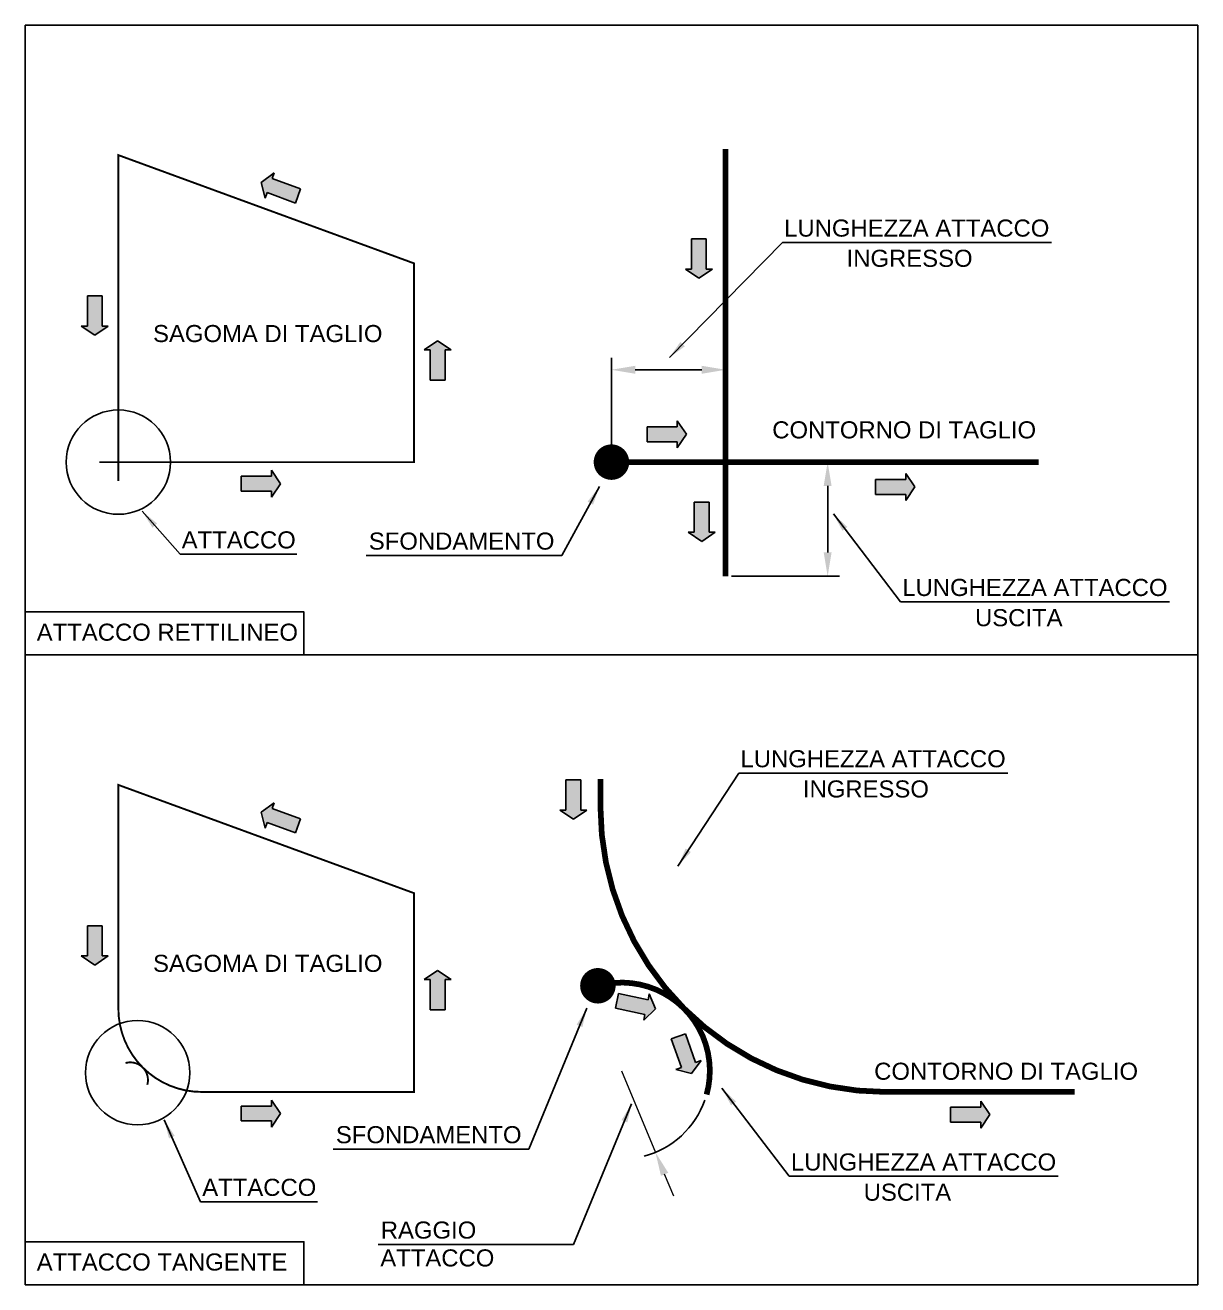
# Model space of a CAD drawing. Header units: millimetres. Extents: x 34551 to 42225, y 2068 to 8059.
# Drawn here: x 40991 to 42225, y 3938 to 5263 of the extents above; entities that cross this region are included whole.
import ezdxf

# ---------------------------------------------------------------- set-up
doc = ezdxf.new("R2010")
doc.units = ezdxf.units.MM
doc.styles.get("Standard").update_dxf_attribs({"font": 'arial.ttf'})
doc.dimstyles.new('Annotative', dxfattribs={"dimscale": 0, "dimtxt": 2.5, "dimasz": 2.5, "dimexe": 1.25, "dimexo": 0.625, "dimtad": 1, "dimtxsty": 'Standard', "dimcen": 2.5, "dimadec": 0, "dimazin": 0, "dimtfac": 1, "dimtmove": 0, "dimatfit": 3, "dimfxl": 1, "dimarcsym": 0})
doc.dimstyles.new('ISO-25', dxfattribs={"dimtxt": 2.5, "dimasz": 2.5, "dimexe": 1.25, "dimexo": 0.625, "dimtad": 1, "dimtxsty": 'Standard', "dimcen": 2.5, "dimadec": 0, "dimazin": 0, "dimtfac": 1, "dimtmove": 0, "dimatfit": 3, "dimfxl": 1, "dimarcsym": 0})

# ---------------------------------------------------------------- blocks, each defined once
blk = doc.blocks.new('*D76')
at = {"color": 0, "lineweight": -2, "transparency": 16777216}
for p, q in [((41607.9, 4809.6), (41607.9, 4913)), ((41727.9, 4809.6), (41727.9, 4913)), ((41702.9, 4900.5), (41632.9, 4900.5))]:
    blk.add_line(p, q, dxfattribs=at)
at = {"color": 0, "transparency": 16777216}
for points in [[(41632.9, 4904.7), (41632.9, 4896.3), (41607.9, 4900.5)], [(41702.9, 4904.7), (41702.9, 4896.3), (41727.9, 4900.5)]]:
    blk.add_solid(points, dxfattribs=at)
at = {"layer": 'Defpoints', "color": 0, "transparency": 16777216}
for p in [(41607.9, 4900.5), (41607.9, 4803.3), (41727.9, 4803.3)]:
    blk.add_point(p, dxfattribs=at)
blk = doc.blocks.new('*D78')
at = {"color": 0, "lineweight": -2, "transparency": 16777216}
for p, q in [((41734.2, 4803.3), (41847.9, 4803.3)), ((41835.4, 4778.3), (41835.4, 4708.3)), ((41734.2, 4683.3), (41847.9, 4683.3))]:
    blk.add_line(p, q, dxfattribs=at)
at = {"color": 0, "transparency": 16777216}
for points in [[(41831.2, 4778.3), (41839.5, 4778.3), (41835.4, 4803.3)], [(41831.2, 4708.3), (41839.5, 4708.3), (41835.4, 4683.3)]]:
    blk.add_solid(points, dxfattribs=at)
at = {"layer": 'Defpoints', "color": 0, "transparency": 16777216}
for p in [(41727.9, 4803.3), (41727.9, 4683.3), (41835.4, 4683.3)]:
    blk.add_point(p, dxfattribs=at)
blk = doc.blocks.new('*D89')
at = {"color": 0, "lineweight": 20, "transparency": 16777216}
for p, q in [((41618.5, 4162.9), (41654.2, 4077.1)), ((41673.4, 4030.9), (41663.8, 4054))]:
    blk.add_line(p, q, dxfattribs=at)
at = {"color": 0, "lineweight": -2, "transparency": 16777216}
blk.add_arc((41618.5, 4162.9), 92.9, 284.8793, 340.6129, dxfattribs=at)
at = {"color": 0, "transparency": 16777216}
blk.add_solid([(41667.7, 4055.6), (41660, 4052.4), (41654.2, 4077.1)], dxfattribs=at)
at = {"layer": 'Defpoints', "color": 0, "transparency": 16777216}
for p in [(41618.5, 4162.9), (41654.2, 4077.1)]:
    blk.add_point(p, dxfattribs=at)

msp = doc.modelspace()

# ---------------------------------------------------------------- hatches: boundary and pattern name
h = msp.add_hatch(color=256)
h.dxf.hatch_style = 1
h.paths.add_polyline_path([(41251.029, 5101.648), (41253.206, 5107.593), (41239.339, 5097.55), (41243.442, 5080.926), (41245.619, 5086.871), (41275.479, 5075.938), (41280.89, 5090.714)])
h = msp.add_hatch(color=256)
h.dxf.hatch_style = 1
h.paths.add_polyline_path([(41707.729, 5038.179), (41691.993, 5038.179), (41691.993, 5006.379), (41685.662, 5006.379), (41699.861, 4996.811), (41714.061, 5006.379), (41707.729, 5006.379)])
h = msp.add_hatch(color=256)
h.dxf.hatch_style = 1
h.paths.add_polyline_path([(41072.266, 4978.194), (41056.53, 4978.194), (41056.53, 4946.394), (41050.198, 4946.394), (41064.398, 4936.826), (41078.597, 4946.394), (41072.266, 4946.394)])
h = msp.add_hatch(color=256)
h.dxf.hatch_style = 1
h.paths.add_polyline_path([(41432.948, 4921.474), (41439.28, 4921.474), (41425.08, 4931.042), (41410.881, 4921.474), (41417.212, 4921.474), (41417.212, 4889.675), (41432.948, 4889.675)])
h = msp.add_hatch(color=256)
h.dxf.hatch_style = 1
h.paths.add_polyline_path([(41677.177, 4846.908), (41677.177, 4840.577), (41645.378, 4840.577), (41645.378, 4824.841), (41677.177, 4824.841), (41677.177, 4818.509), (41686.745, 4832.709)])
h = msp.add_hatch(color=256)
h.dxf.hatch_style = 1
h.paths.add_polyline_path([(41259.77, 4780.628), (41250.202, 4794.827), (41250.202, 4788.496), (41218.403, 4788.496), (41218.403, 4772.759), (41250.202, 4772.759), (41250.202, 4766.428)])
h = msp.add_hatch(color=256)
h.dxf.hatch_style = 1
h.paths.add_polyline_path([(41927.153, 4777.197), (41917.585, 4791.397), (41917.585, 4785.066), (41885.785, 4785.066), (41885.785, 4769.329), (41917.585, 4769.329), (41917.585, 4762.998)])
h = msp.add_hatch(color=256)
h.dxf.hatch_style = 1
h.paths.add_polyline_path([(41710.786, 4761.283), (41695.05, 4761.283), (41695.05, 4729.484), (41688.718, 4729.484), (41702.918, 4719.916), (41717.117, 4729.484), (41710.786, 4729.484)])
h = msp.add_hatch(color=256)
h.dxf.hatch_style = 1
h.paths.add_polyline_path([(41575.809, 4469.103), (41560.073, 4469.103), (41560.073, 4437.304), (41553.741, 4437.304), (41567.941, 4427.736), (41582.14, 4437.304), (41575.809, 4437.304)])
h = msp.add_hatch(color=256)
h.dxf.hatch_style = 1
h.paths.add_polyline_path([(41251.029, 4439), (41253.206, 4444.945), (41239.339, 4434.901), (41243.442, 4418.278), (41245.619, 4424.223), (41275.479, 4413.289), (41280.89, 4428.066)])
h = msp.add_hatch(color=256)
h.dxf.hatch_style = 1
h.paths.add_polyline_path([(41072.266, 4315.545), (41056.53, 4315.545), (41056.53, 4283.746), (41050.198, 4283.746), (41064.398, 4274.178), (41078.597, 4283.746), (41072.266, 4283.746)])
h = msp.add_hatch(color=256)
h.dxf.hatch_style = 1
h.paths.add_polyline_path([(41432.948, 4258.825), (41439.28, 4258.825), (41425.08, 4268.394), (41410.881, 4258.825), (41417.212, 4258.825), (41417.212, 4227.026), (41432.948, 4227.026)])
h = msp.add_hatch(color=256)
h.dxf.hatch_style = 1
h.paths.add_polyline_path([(41615.248, 4244.107), (41612.054, 4228.698), (41643.191, 4222.243), (41641.905, 4216.043), (41654.157, 4228.005), (41647.671, 4243.851), (41646.385, 4237.651)])
h = msp.add_hatch(color=256)
h.dxf.hatch_style = 1
h.paths.add_polyline_path([(41685.748, 4201.789), (41670.91, 4196.55), (41681.497, 4166.565), (41675.527, 4164.457), (41692.102, 4160.162), (41702.306, 4173.912), (41696.335, 4171.804)])
h = msp.add_hatch(color=256)
h.dxf.hatch_style = 1
h.paths.add_polyline_path([(41259.77, 4117.979), (41250.202, 4132.179), (41250.202, 4125.847), (41218.403, 4125.847), (41218.403, 4110.111), (41250.202, 4110.111), (41250.202, 4103.78)])
h = msp.add_hatch(color=256)
h.dxf.hatch_style = 1
h.paths.add_polyline_path([(41996.552, 4109.026), (41996.552, 4102.695), (42006.12, 4116.894), (41996.552, 4131.094), (41996.552, 4124.763), (41964.753, 4124.763), (41964.753, 4109.026)])

# ---------------------------------------------------------------- linework, layer by layer
for p, q in [((41253.206, 5107.593), (41239.339, 5097.55)), ((41251.029, 5101.648), (41253.206, 5107.593)), ((41243.442, 5080.926), (41239.339, 5097.55)), ((41280.89, 5090.714), (41251.029, 5101.648)), ((41280.89, 5090.714), (41275.479, 5075.938)), ((41245.619, 5086.871), (41243.442, 5080.926)), ((41275.479, 5075.938), (41245.619, 5086.871)), ((41691.993, 5038.179), (41691.993, 5006.379)), ((41707.729, 5038.179), (41691.993, 5038.179)), ((41707.729, 5038.179), (41707.729, 5006.379)), ((41691.993, 5006.379), (41685.662, 5006.379)), ((41685.662, 5006.379), (41699.861, 4996.811)), ((41714.061, 5006.379), (41699.861, 4996.811)), ((41707.729, 5006.379), (41714.061, 5006.379)), ((41056.53, 4978.194), (41056.53, 4946.394)), ((41072.266, 4978.194), (41056.53, 4978.194)), ((41072.266, 4978.194), (41072.266, 4946.394)), ((41056.53, 4946.394), (41050.198, 4946.394)), ((41050.198, 4946.394), (41064.398, 4936.826)), ((41078.597, 4946.394), (41064.398, 4936.826)), ((41072.266, 4946.394), (41078.597, 4946.394)), ((41410.881, 4921.474), (41425.08, 4931.042)), ((41439.28, 4921.474), (41425.08, 4931.042)), ((41417.212, 4921.474), (41410.881, 4921.474)), ((41417.212, 4889.675), (41417.212, 4921.474)), ((41432.948, 4889.675), (41432.948, 4921.474)), ((41432.948, 4921.474), (41439.28, 4921.474)), ((41417.212, 4889.675), (41432.948, 4889.675)), ((41645.378, 4840.577), (41677.177, 4840.577)), ((41645.378, 4840.577), (41645.378, 4824.841)), ((41677.177, 4840.577), (41677.177, 4846.908)), ((41677.177, 4846.908), (41686.745, 4832.709)), ((41645.378, 4824.841), (41677.177, 4824.841)), ((41677.177, 4818.509), (41686.745, 4832.709)), ((41677.177, 4824.841), (41677.177, 4818.509)), ((41218.403, 4788.496), (41250.202, 4788.496)), ((41218.403, 4788.496), (41218.403, 4772.759)), ((41250.202, 4788.496), (41250.202, 4794.827)), ((41250.202, 4794.827), (41259.77, 4780.628)), ((41885.785, 4785.066), (41917.585, 4785.066)), ((41885.785, 4785.066), (41885.785, 4769.329)), ((41917.585, 4785.066), (41917.585, 4791.397)), ((41917.585, 4791.397), (41927.153, 4777.197)), ((41218.403, 4772.759), (41250.202, 4772.759)), ((41250.202, 4766.428), (41259.77, 4780.628)), ((41250.202, 4772.759), (41250.202, 4766.428)), ((41917.585, 4762.998), (41927.153, 4777.197)), ((41695.05, 4761.283), (41695.05, 4729.484)), ((41710.786, 4761.283), (41695.05, 4761.283)), ((41710.786, 4761.283), (41710.786, 4729.484)), ((41885.785, 4769.329), (41917.585, 4769.329)), ((41917.585, 4769.329), (41917.585, 4762.998)), ((41695.05, 4729.484), (41688.718, 4729.484)), ((41688.718, 4729.484), (41702.918, 4719.916)), ((41717.117, 4729.484), (41702.918, 4719.916)), ((41710.786, 4729.484), (41717.117, 4729.484)), ((41560.073, 4469.103), (41560.073, 4437.304)), ((41575.809, 4469.103), (41560.073, 4469.103)), ((41575.809, 4469.103), (41575.809, 4437.304)), ((41253.206, 4444.945), (41239.339, 4434.901)), ((41251.029, 4439), (41253.206, 4444.945)), ((41243.442, 4418.278), (41239.339, 4434.901)), ((41280.89, 4428.066), (41251.029, 4439)), ((41280.89, 4428.066), (41275.479, 4413.289)), ((41560.073, 4437.304), (41553.741, 4437.304)), ((41553.741, 4437.304), (41567.941, 4427.736)), ((41582.14, 4437.304), (41567.941, 4427.736)), ((41575.809, 4437.304), (41582.14, 4437.304)), ((41245.619, 4424.223), (41243.442, 4418.278)), ((41275.479, 4413.289), (41245.619, 4424.223)), ((41056.53, 4315.545), (41056.53, 4283.746)), ((41072.266, 4315.545), (41056.53, 4315.545)), ((41072.266, 4315.545), (41072.266, 4283.746)), ((41056.53, 4283.746), (41050.198, 4283.746)), ((41050.198, 4283.746), (41064.398, 4274.178)), ((41078.597, 4283.746), (41064.398, 4274.178)), ((41072.266, 4283.746), (41078.597, 4283.746)), ((41410.881, 4258.825), (41425.08, 4268.394)), ((41439.28, 4258.825), (41425.08, 4268.394)), ((41417.212, 4258.825), (41410.881, 4258.825)), ((41417.212, 4227.026), (41417.212, 4258.825)), ((41432.948, 4227.026), (41432.948, 4258.825)), ((41432.948, 4258.825), (41439.28, 4258.825)), ((41615.248, 4244.107), (41612.054, 4228.698)), ((41615.248, 4244.107), (41646.385, 4237.651)), ((41646.385, 4237.651), (41647.671, 4243.851)), ((41647.671, 4243.851), (41654.157, 4228.005)), ((41612.054, 4228.698), (41643.191, 4222.243)), ((41641.905, 4216.043), (41654.157, 4228.005)), ((41417.212, 4227.026), (41432.948, 4227.026)), ((41643.191, 4222.243), (41641.905, 4216.043)), ((41685.748, 4201.789), (41670.91, 4196.55)), ((41685.748, 4201.789), (41696.335, 4171.804)), ((41670.91, 4196.55), (41681.497, 4166.565)), ((41681.497, 4166.565), (41675.527, 4164.457)), ((41675.527, 4164.457), (41692.102, 4160.162)), ((41702.306, 4173.912), (41692.102, 4160.162)), ((41696.335, 4171.804), (41702.306, 4173.912)), ((41218.403, 4125.847), (41250.202, 4125.847)), ((41218.403, 4125.847), (41218.403, 4110.111)), ((41250.202, 4125.847), (41250.202, 4132.179)), ((41250.202, 4132.179), (41259.77, 4117.979)), ((41964.753, 4124.763), (41996.552, 4124.763)), ((41964.753, 4124.763), (41964.753, 4109.026)), ((41996.552, 4124.763), (41996.552, 4131.094)), ((41996.552, 4131.094), (42006.12, 4116.894)), ((41218.403, 4110.111), (41250.202, 4110.111)), ((41250.202, 4103.78), (41259.77, 4117.979)), ((41250.202, 4110.111), (41250.202, 4103.78)), ((41964.753, 4109.026), (41996.552, 4109.026)), ((41996.552, 4102.695), (42006.12, 4116.894)), ((41996.552, 4109.026), (41996.552, 4102.695))]:
    msp.add_line(p, q)
for points in [[(40991.139, 5263.057), (42224.805, 5263.057), (42224.805, 4600.409), (40991.139, 4600.409)], [(40991.139, 4645.768), (41284.436, 4645.768), (41284.436, 4600.409), (40991.139, 4600.409)], [(40991.139, 4600.409), (42224.805, 4600.409), (42224.805, 3937.761), (40991.139, 3937.761)], [(40991.139, 3983.12), (41284.436, 3983.12), (41284.436, 3937.761), (40991.139, 3937.761)]]:
    msp.add_lwpolyline(points, close=True)
at = {"color": 7, "const_width": 6}
for points in [[(41727.918, 5132.682), (41727.918, 4803.324), (42057.276, 4803.324)], [(41925.702, 4140.676), (42095.105, 4140.676)]]:
    msp.add_lwpolyline(points, dxfattribs=at)
at = {"color": 7, "const_width": 2}
msp.add_lwpolyline([(41089.165, 5126.368), (41089.165, 4803.324), (41400.213, 4803.324), (41400.213, 5012.475)], close=True, dxfattribs=at)
at = {"color": 60, "const_width": 18.66}
for points in [[(41598.588, 4803.324, 1), (41617.248, 4803.324, 1)], [(41584.31, 4252.362, 1), (41602.97, 4252.362, 1)]]:
    msp.add_lwpolyline(points, format="xyb", close=True, dxfattribs=at)
at = {"color": 60}
for points, const_width in [([(41089.165, 4803.324), (41069.165, 4803.324)], 2), ([(41727.918, 4803.324), (41607.918, 4803.324)], 6)]:
    msp.add_lwpolyline(points, dxfattribs=dict(at, const_width=const_width))
at = {"color": 150}
for points, const_width in [([(41089.165, 4803.324), (41089.165, 4783.324)], 2), ([(41727.918, 4803.324), (41727.918, 4683.324)], 6)]:
    msp.add_lwpolyline(points, dxfattribs=dict(at, const_width=const_width))
at = {"color": 7, "const_width": 6}
msp.add_lwpolyline([(41596.345, 4470.034), (41596.345, 4440.676, 0.41421356), (41896.345, 4140.676), (41925.702, 4140.676)], format="xyb", dxfattribs=at)
at = {"color": 7, "const_width": 2}
msp.add_lwpolyline([(41089.165, 4463.72), (41089.165, 4228.341, 0.41421356), (41176.83, 4140.676), (41400.213, 4140.676), (41400.213, 4349.827)], format="xyb", close=True, dxfattribs=at)
at = {"color": 60}
for points, const_width in [([(41684.213, 4228.544, 0.27044162), (41593.64, 4252.362, 0.27044162)], 6), ([(41114.842, 4166.352, 0.27044162), (41096.727, 4171.116, 0.27044162)], 2)]:
    msp.add_lwpolyline(points, format="xyb", dxfattribs=dict(at, const_width=const_width))
at = {"color": 150}
for points, const_width in [([(41684.213, 4228.544, -0.27044162), (41708.031, 4137.971, -0.27044162)], 6), ([(41114.842, 4166.352, -0.27044162), (41119.605, 4148.238, -0.27044162)], 2)]:
    msp.add_lwpolyline(points, format="xyb", dxfattribs=dict(at, const_width=const_width))
for centre in [(41089.165, 4803.324), (41109.433, 4160.916)]:
    msp.add_circle(centre, 54.893)

# ---------------------------------------------------------------- texts
at = {"color": 1}
for s, height, p in [('LUNGHEZZA ATTACCO', 17.97591, (41789.625, 5040.606)), ('INGRESSO', 17.9759, (41855.309, 5008.818)), ('ATTACCO', 17.9759, (41155.797, 4712.544)), ('SFONDAMENTO', 17.97591, (41352.657, 4711.285)), ('LUNGHEZZA ATTACCO', 17.97591, (41913.942, 4662.499)), ('USCITA', 17.9759, (41990.431, 4630.711)), ('LUNGHEZZA ATTACCO', 17.97591, (41743.684, 4482.285)), ('INGRESSO', 17.9759, (41809.368, 4450.497)), ('SFONDAMENTO', 17.97591, (41318.01, 4086.724)), ('LUNGHEZZA ATTACCO', 17.97591, (41796.787, 4058.019)), ('ATTACCO', 17.9759, (41177.409, 4031.32)), ('USCITA', 17.9759, (41873.276, 4026.231)), ('RAGGIO', 17.9759, (41365.245, 3986.383)), ('ATTACCO', 17.9759, (41364.741, 3957.065))]:
    msp.add_text(s, height=height, dxfattribs=at).set_placement(p)
for s, p in [('SAGOMA DI TAGLIO', (41125.655, 4929.646)), ('CONTORNO DI TAGLIO', (41777.088, 4828.31)), ('ATTACCO RETTILINEO', (41003.282, 4615.424)), ('SAGOMA DI TAGLIO', (41125.655, 4266.998)), ('CONTORNO DI TAGLIO', (41884.317, 4153.48)), ('ATTACCO TANGENTE', (41003.282, 3952.776))]:
    msp.add_text(s, height=17.97591).set_placement(p)

# ---------------------------------------------------------------- dimensions: what is measured, and where the dimension line sits
dim = msp.add_linear_dim(base=(41607.918, 4900.488), p1=(41727.918, 4803.324), p2=(41607.918, 4803.324), text=' ', dimstyle='Annotative')
dim.commit()
dim.dimension.update_dxf_attribs({"geometry": '*D76', "text_midpoint": (41667.918, 4900.488)})
dim = msp.add_linear_dim(base=(41835.38, 4683.324), p1=(41727.918, 4803.324), p2=(41727.918, 4683.324), angle=90, text=' ', dimstyle='Annotative')
dim.commit()
dim.dimension.update_dxf_attribs({"geometry": '*D78', "text_midpoint": (41835.38, 4743.324)})
dim = msp.add_radius_dim(center=(41618.519, 4162.85), mpoint=(41654.204, 4077.072), text=' ', dimstyle='Annotative', override={"dimlwd": 20})
dim.commit()
dim.dimension.update_dxf_attribs({"geometry": '*D89', "text_midpoint": (41673.41, 4030.907)})

# ---------------------------------------------------------------- leaders
for points in [[(41668.836, 4913.313), (41787.833, 5034.502), (42070.734, 5034.502)], [(41595.311, 4777.728), (41555.567, 4705.181), (41349.79, 4705.181)], [(41114.262, 4751.567), (41154.006, 4706.44), (41277.049, 4706.44)], [(41841.373, 4748.97), (41912.15, 4656.395), (42195.051, 4656.395)], [(41677.805, 4378.171), (41741.892, 4476.181), (42024.792, 4476.181)], [(41581.95, 4228.682), (41520.921, 4080.62), (41315.143, 4080.62)], [(41724.218, 4144.491), (41794.995, 4051.916), (42077.896, 4051.916)], [(41629.185, 4128.34), (41568.155, 3980.279), (41362.378, 3980.279)], [(41137.317, 4111.376), (41175.618, 4025.217), (41298.661, 4025.217)]]:
    msp.add_leader(points, dimstyle='ISO-25', override={"dimasz": 20, "dimgap": 0.625, "dimtad": 0})

doc.saveas('drawing.dxf')
